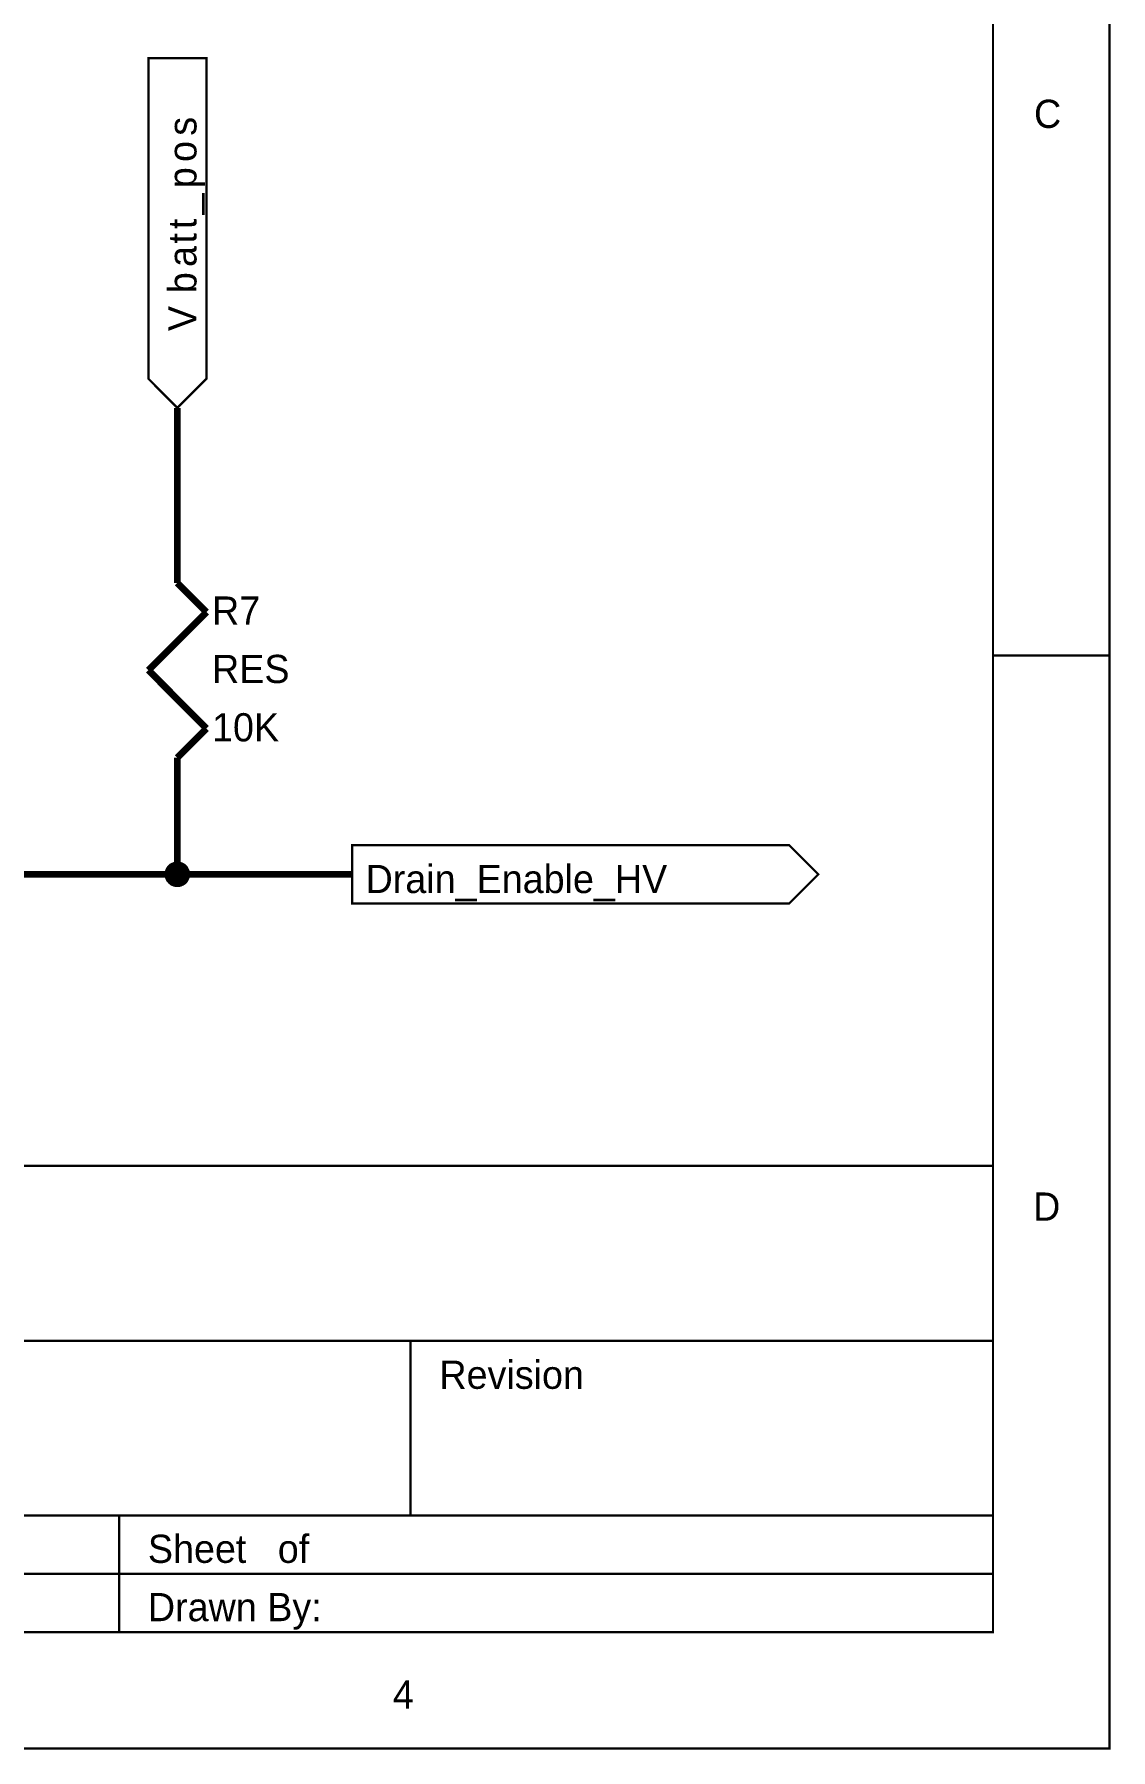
# Model space of a CAD drawing. Header units: millimetres. Extents: x 0 to 9.5, y 0 to 7.5.
# Drawn here: x 7.654 to 9.502, y -0.002 to 2.941 of the extents above; entities that cross this region are included whole.
import ezdxf

# ---------------------------------------------------------------- set-up
doc = ezdxf.new("R2010")
doc.units = ezdxf.units.MM
doc.header["$MEASUREMENT"] = 0
doc.layers.add('Sheet', color=255, linetype='Continuous')

msp = doc.modelspace()

# ---------------------------------------------------------------- linework, layer by layer
at = {"layer": 'Sheet', "const_width": 0.0039}
for points in [[(0.0008, 7.5), (0.0008, 0), (9.4996, 0), (9.4996, 7.5), (0.0008, 7.5), (0.0008, 7.5)], [(0.0008, 7.5), (9.4996, 7.5), (9.4996, 0), (0.0008, 0), (0.0008, 7.5)], [(0.2009, 7.2999), (0.2009, 0.1997), (9.2995, 0.1997), (9.2995, 7.2999), (0.2009, 7.2999), (0.2009, 7.2999)], [(0.2009, 7.2999), (9.2995, 7.2999), (9.2995, 0.1997), (0.2009, 0.1997), (0.2009, 7.2999)], [(7.9496, 2.3499), (7.8996, 2.2999), (7.85, 2.3499), (7.85, 2.8998), (7.9496, 2.8998), (7.9496, 2.3499)], [(7.9496, 2.3499), (7.8996, 2.2999), (7.85, 2.3499), (7.85, 2.8998), (7.9496, 2.8998), (7.9496, 2.3499)], [(8.1997, 1.4497), (8.1997, 1.5498), (8.9497, 1.5498), (8.9997, 1.4997), (8.9497, 1.4497), (8.1997, 1.4497)], [(8.1997, 1.4497), (8.1997, 1.5498), (8.9497, 1.5498), (8.9997, 1.4997), (8.9497, 1.4497), (8.1997, 1.4497)]]:
    msp.add_lwpolyline(points, close=True, dxfattribs=at)
at = {"layer": 'Sheet'}
for points, const_width in [([(7.8996, 2.0997), (7.8996, 2.2999)], 0.0118), ([(7.8996, 1.9997), (7.8996, 2.0997)], 0.0118), ([(7.9496, 1.9496), (7.8996, 1.9997)], 0.0118), ([(7.85, 1.85), (7.9496, 1.9496)], 0.0118), ([(7.9496, 1.7499), (7.85, 1.85)], 0.0118), ([(9.4996, 1.875), (9.2995, 1.875)], 0.0039), ([(7.8996, 1.6999), (7.9496, 1.7499)], 0.0118), ([(7.8996, 1.6999), (7.8996, 1.5998)], 0.0118), ([(7.8996, 1.5998), (7.8996, 1.4997), (8.1997, 1.4997)], 0.0118), ([(7.5998, 1.4997), (7.8996, 1.4997)], 0.0118), ([(7.8796, 1.4997), (7.8796, 1.501), (7.8796, 1.5018), (7.88, 1.5027), (7.88, 1.5039), (7.8804, 1.5048), (7.8804, 1.5056), (7.8808, 1.5068), (7.8812, 1.5077), (7.8816, 1.5085), (7.8821, 1.5093), (7.8825, 1.5102), (7.8829, 1.511), (7.8837, 1.5118), (7.8841, 1.5127), (7.885, 1.5131), (7.8854, 1.5139), (7.8862, 1.5148), (7.8871, 1.5152), (7.8875, 1.516), (7.8883, 1.5164), (7.8892, 1.5168), (7.89, 1.5173), (7.8908, 1.5177), (7.8921, 1.5181), (7.8929, 1.5185), (7.8937, 1.5189), (7.8946, 1.5193), (7.8954, 1.5193), (7.8967, 1.5193), (7.8975, 1.5198), (7.8987, 1.5198), (7.8996, 1.5198)], 0.0039), ([(7.8796, 1.4997), (7.8796, 1.501), (7.8796, 1.5018), (7.88, 1.5027), (7.88, 1.5039), (7.8804, 1.5048), (7.8804, 1.5056), (7.8808, 1.5068), (7.8812, 1.5077), (7.8816, 1.5085), (7.8821, 1.5093), (7.8825, 1.5102), (7.8829, 1.511), (7.8837, 1.5118), (7.8841, 1.5127), (7.885, 1.5131), (7.8854, 1.5139), (7.8862, 1.5148), (7.8871, 1.5152), (7.8875, 1.516), (7.8883, 1.5164), (7.8892, 1.5168), (7.89, 1.5173), (7.8908, 1.5177), (7.8921, 1.5181), (7.8929, 1.5185), (7.8937, 1.5189), (7.8946, 1.5193), (7.8954, 1.5193), (7.8967, 1.5193), (7.8975, 1.5198), (7.8987, 1.5198), (7.8996, 1.5198)], 0.0039), ([(7.8796, 1.4997), (7.8796, 1.501), (7.8796, 1.5018), (7.88, 1.5027), (7.88, 1.5039), (7.8804, 1.5048), (7.8804, 1.5056), (7.8808, 1.5068), (7.8812, 1.5077), (7.8816, 1.5085), (7.8821, 1.5093), (7.8825, 1.5102), (7.8829, 1.511), (7.8837, 1.5118), (7.8841, 1.5127), (7.885, 1.5131), (7.8854, 1.5139), (7.8862, 1.5148), (7.8871, 1.5152), (7.8875, 1.516), (7.8883, 1.5164), (7.8892, 1.5168), (7.89, 1.5173), (7.8908, 1.5177), (7.8921, 1.5181), (7.8929, 1.5185), (7.8937, 1.5189), (7.8946, 1.5193), (7.8954, 1.5193), (7.8967, 1.5193), (7.8975, 1.5198), (7.8987, 1.5198), (7.8996, 1.5198)], 0.0039), ([(7.8796, 1.4997), (7.8796, 1.501), (7.8796, 1.5018), (7.88, 1.5027), (7.88, 1.5039), (7.8804, 1.5048), (7.8804, 1.5056), (7.8808, 1.5068), (7.8812, 1.5077), (7.8816, 1.5085), (7.8821, 1.5093), (7.8825, 1.5102), (7.8829, 1.511), (7.8837, 1.5118), (7.8841, 1.5127), (7.885, 1.5131), (7.8854, 1.5139), (7.8862, 1.5148), (7.8871, 1.5152), (7.8875, 1.516), (7.8883, 1.5164), (7.8892, 1.5168), (7.89, 1.5173), (7.8908, 1.5177), (7.8921, 1.5181), (7.8929, 1.5185), (7.8937, 1.5189), (7.8946, 1.5193), (7.8954, 1.5193), (7.8967, 1.5193), (7.8975, 1.5198), (7.8987, 1.5198), (7.8996, 1.5198)], 0.0039), ([(7.8796, 1.4997), (7.8796, 1.501), (7.8796, 1.5018), (7.88, 1.5027), (7.88, 1.5039), (7.8804, 1.5048), (7.8804, 1.5056), (7.8808, 1.5068), (7.8812, 1.5077), (7.8816, 1.5085), (7.8821, 1.5093), (7.8825, 1.5102), (7.8829, 1.511), (7.8837, 1.5118), (7.8841, 1.5127), (7.885, 1.5131), (7.8854, 1.5139), (7.8862, 1.5148), (7.8871, 1.5152), (7.8875, 1.516), (7.8883, 1.5164), (7.8892, 1.5168), (7.89, 1.5173), (7.8908, 1.5177), (7.8921, 1.5181), (7.8929, 1.5185), (7.8937, 1.5189), (7.8946, 1.5193), (7.8954, 1.5193), (7.8967, 1.5193), (7.8975, 1.5198), (7.8987, 1.5198), (7.8996, 1.5198)], 0.0039), ([(7.8796, 1.4997), (7.8796, 1.501), (7.8796, 1.5018), (7.88, 1.5027), (7.88, 1.5039), (7.8804, 1.5048), (7.8804, 1.5056), (7.8808, 1.5068), (7.8812, 1.5077), (7.8816, 1.5085), (7.8821, 1.5093), (7.8825, 1.5102), (7.8829, 1.511), (7.8837, 1.5118), (7.8841, 1.5127), (7.885, 1.5131), (7.8854, 1.5139), (7.8862, 1.5148), (7.8871, 1.5152), (7.8875, 1.516), (7.8883, 1.5164), (7.8892, 1.5168), (7.89, 1.5173), (7.8908, 1.5177), (7.8921, 1.5181), (7.8929, 1.5185), (7.8937, 1.5189), (7.8946, 1.5193), (7.8954, 1.5193), (7.8967, 1.5193), (7.8975, 1.5198), (7.8987, 1.5198), (7.8996, 1.5198)], 0.0039), ([(7.8796, 1.4997), (7.8796, 1.501), (7.8796, 1.5018), (7.88, 1.5027), (7.88, 1.5039), (7.8804, 1.5048), (7.8804, 1.5056), (7.8808, 1.5068), (7.8812, 1.5077), (7.8816, 1.5085), (7.8821, 1.5093), (7.8825, 1.5102), (7.8829, 1.511), (7.8837, 1.5118), (7.8841, 1.5127), (7.885, 1.5131), (7.8854, 1.5139), (7.8862, 1.5148), (7.8871, 1.5152), (7.8875, 1.516), (7.8883, 1.5164), (7.8892, 1.5168), (7.89, 1.5173), (7.8908, 1.5177), (7.8921, 1.5181), (7.8929, 1.5185), (7.8937, 1.5189), (7.8946, 1.5193), (7.8954, 1.5193), (7.8967, 1.5193), (7.8975, 1.5198), (7.8987, 1.5198), (7.8996, 1.5198)], 0.0039), ([(7.8796, 1.4997), (7.8796, 1.501), (7.8796, 1.5018), (7.88, 1.5027), (7.88, 1.5039), (7.8804, 1.5048), (7.8804, 1.5056), (7.8808, 1.5068), (7.8812, 1.5077), (7.8816, 1.5085), (7.8821, 1.5093), (7.8825, 1.5102), (7.8829, 1.511), (7.8837, 1.5118), (7.8841, 1.5127), (7.885, 1.5131), (7.8854, 1.5139), (7.8862, 1.5148), (7.8871, 1.5152), (7.8875, 1.516), (7.8883, 1.5164), (7.8892, 1.5168), (7.89, 1.5173), (7.8908, 1.5177), (7.8921, 1.5181), (7.8929, 1.5185), (7.8937, 1.5189), (7.8946, 1.5193), (7.8954, 1.5193), (7.8967, 1.5193), (7.8975, 1.5198), (7.8987, 1.5198), (7.8996, 1.5198)], 0.0039), ([(7.8996, 1.4797), (7.8987, 1.4797), (7.8975, 1.4797), (7.8967, 1.4802), (7.8954, 1.4802), (7.8946, 1.4806), (7.8937, 1.4806), (7.8929, 1.481), (7.8921, 1.4814), (7.8908, 1.4818), (7.89, 1.4822), (7.8892, 1.4827), (7.8883, 1.4831), (7.8875, 1.4839), (7.8871, 1.4843), (7.8862, 1.4852), (7.8854, 1.4856), (7.885, 1.4864), (7.8841, 1.4872), (7.8837, 1.4877), (7.8829, 1.4885), (7.8825, 1.4893), (7.8821, 1.4902), (7.8816, 1.491), (7.8812, 1.4922), (7.8808, 1.4931), (7.8804, 1.4939), (7.8804, 1.4947), (7.88, 1.4956), (7.88, 1.4968), (7.8796, 1.4977), (7.8796, 1.4989), (7.8796, 1.4997)], 0.0039), ([(7.8796, 1.4997), (7.8796, 1.4997)], 0.0039), ([(7.8996, 1.4797), (7.8987, 1.4797), (7.8975, 1.4797), (7.8967, 1.4802), (7.8954, 1.4802), (7.8946, 1.4806), (7.8937, 1.4806), (7.8929, 1.481), (7.8921, 1.4814), (7.8908, 1.4818), (7.89, 1.4822), (7.8892, 1.4827), (7.8883, 1.4831), (7.8875, 1.4839), (7.8871, 1.4843), (7.8862, 1.4852), (7.8854, 1.4856), (7.885, 1.4864), (7.8841, 1.4872), (7.8837, 1.4877), (7.8829, 1.4885), (7.8825, 1.4893), (7.8821, 1.4902), (7.8816, 1.491), (7.8812, 1.4922), (7.8808, 1.4931), (7.8804, 1.4939), (7.8804, 1.4947), (7.88, 1.4956), (7.88, 1.4968), (7.8796, 1.4977), (7.8796, 1.4989), (7.8796, 1.4997)], 0.0039), ([(7.8796, 1.4997), (7.8796, 1.4997)], 0.0039), ([(7.8996, 1.4797), (7.8987, 1.4797), (7.8975, 1.4797), (7.8967, 1.4802), (7.8954, 1.4802), (7.8946, 1.4806), (7.8937, 1.4806), (7.8929, 1.481), (7.8921, 1.4814), (7.8908, 1.4818), (7.89, 1.4822), (7.8892, 1.4827), (7.8883, 1.4831), (7.8875, 1.4839), (7.8871, 1.4843), (7.8862, 1.4852), (7.8854, 1.4856), (7.885, 1.4864), (7.8841, 1.4872), (7.8837, 1.4877), (7.8829, 1.4885), (7.8825, 1.4893), (7.8821, 1.4902), (7.8816, 1.491), (7.8812, 1.4922), (7.8808, 1.4931), (7.8804, 1.4939), (7.8804, 1.4947), (7.88, 1.4956), (7.88, 1.4968), (7.8796, 1.4977), (7.8796, 1.4989), (7.8796, 1.4997)], 0.0039), ([(7.8796, 1.4997), (7.8796, 1.4997)], 0.0039), ([(7.8996, 1.4797), (7.8987, 1.4797), (7.8975, 1.4797), (7.8967, 1.4802), (7.8954, 1.4802), (7.8946, 1.4806), (7.8937, 1.4806), (7.8929, 1.481), (7.8921, 1.4814), (7.8908, 1.4818), (7.89, 1.4822), (7.8892, 1.4827), (7.8883, 1.4831), (7.8875, 1.4839), (7.8871, 1.4843), (7.8862, 1.4852), (7.8854, 1.4856), (7.885, 1.4864), (7.8841, 1.4872), (7.8837, 1.4877), (7.8829, 1.4885), (7.8825, 1.4893), (7.8821, 1.4902), (7.8816, 1.491), (7.8812, 1.4922), (7.8808, 1.4931), (7.8804, 1.4939), (7.8804, 1.4947), (7.88, 1.4956), (7.88, 1.4968), (7.8796, 1.4977), (7.8796, 1.4989), (7.8796, 1.4997)], 0.0039), ([(7.8796, 1.4997), (7.8796, 1.4997)], 0.0039), ([(7.8996, 1.4797), (7.8987, 1.4797), (7.8975, 1.4797), (7.8967, 1.4802), (7.8954, 1.4802), (7.8946, 1.4806), (7.8937, 1.4806), (7.8929, 1.481), (7.8921, 1.4814), (7.8908, 1.4818), (7.89, 1.4822), (7.8892, 1.4827), (7.8883, 1.4831), (7.8875, 1.4839), (7.8871, 1.4843), (7.8862, 1.4852), (7.8854, 1.4856), (7.885, 1.4864), (7.8841, 1.4872), (7.8837, 1.4877), (7.8829, 1.4885), (7.8825, 1.4893), (7.8821, 1.4902), (7.8816, 1.491), (7.8812, 1.4922), (7.8808, 1.4931), (7.8804, 1.4939), (7.8804, 1.4947), (7.88, 1.4956), (7.88, 1.4968), (7.8796, 1.4977), (7.8796, 1.4989), (7.8796, 1.4997)], 0.0039), ([(7.8796, 1.4997), (7.8796, 1.4997)], 0.0039), ([(7.8996, 1.4797), (7.8987, 1.4797), (7.8975, 1.4797), (7.8967, 1.4802), (7.8954, 1.4802), (7.8946, 1.4806), (7.8937, 1.4806), (7.8929, 1.481), (7.8921, 1.4814), (7.8908, 1.4818), (7.89, 1.4822), (7.8892, 1.4827), (7.8883, 1.4831), (7.8875, 1.4839), (7.8871, 1.4843), (7.8862, 1.4852), (7.8854, 1.4856), (7.885, 1.4864), (7.8841, 1.4872), (7.8837, 1.4877), (7.8829, 1.4885), (7.8825, 1.4893), (7.8821, 1.4902), (7.8816, 1.491), (7.8812, 1.4922), (7.8808, 1.4931), (7.8804, 1.4939), (7.8804, 1.4947), (7.88, 1.4956), (7.88, 1.4968), (7.8796, 1.4977), (7.8796, 1.4989), (7.8796, 1.4997)], 0.0039), ([(7.8796, 1.4997), (7.8796, 1.4997)], 0.0039), ([(7.8996, 1.4797), (7.8987, 1.4797), (7.8975, 1.4797), (7.8967, 1.4802), (7.8954, 1.4802), (7.8946, 1.4806), (7.8937, 1.4806), (7.8929, 1.481), (7.8921, 1.4814), (7.8908, 1.4818), (7.89, 1.4822), (7.8892, 1.4827), (7.8883, 1.4831), (7.8875, 1.4839), (7.8871, 1.4843), (7.8862, 1.4852), (7.8854, 1.4856), (7.885, 1.4864), (7.8841, 1.4872), (7.8837, 1.4877), (7.8829, 1.4885), (7.8825, 1.4893), (7.8821, 1.4902), (7.8816, 1.491), (7.8812, 1.4922), (7.8808, 1.4931), (7.8804, 1.4939), (7.8804, 1.4947), (7.88, 1.4956), (7.88, 1.4968), (7.8796, 1.4977), (7.8796, 1.4989), (7.8796, 1.4997)], 0.0039), ([(7.8796, 1.4997), (7.8796, 1.4997)], 0.0039), ([(7.8996, 1.4797), (7.8987, 1.4797), (7.8975, 1.4797), (7.8967, 1.4802), (7.8954, 1.4802), (7.8946, 1.4806), (7.8937, 1.4806), (7.8929, 1.481), (7.8921, 1.4814), (7.8908, 1.4818), (7.89, 1.4822), (7.8892, 1.4827), (7.8883, 1.4831), (7.8875, 1.4839), (7.8871, 1.4843), (7.8862, 1.4852), (7.8854, 1.4856), (7.885, 1.4864), (7.8841, 1.4872), (7.8837, 1.4877), (7.8829, 1.4885), (7.8825, 1.4893), (7.8821, 1.4902), (7.8816, 1.491), (7.8812, 1.4922), (7.8808, 1.4931), (7.8804, 1.4939), (7.8804, 1.4947), (7.88, 1.4956), (7.88, 1.4968), (7.8796, 1.4977), (7.8796, 1.4989), (7.8796, 1.4997)], 0.0039), ([(7.8796, 1.4997), (7.8796, 1.4997)], 0.0039), ([(7.8996, 1.5198), (7.8996, 1.5198)], 0.0039), ([(7.8996, 1.5198), (7.9008, 1.5198), (7.9017, 1.5198), (7.9025, 1.5193), (7.9037, 1.5193), (7.9046, 1.5193), (7.9054, 1.5189), (7.9067, 1.5185), (7.9075, 1.5181), (7.9083, 1.5177), (7.9092, 1.5173), (7.91, 1.5168), (7.9108, 1.5164), (7.9117, 1.516), (7.9125, 1.5152), (7.9129, 1.5148), (7.9137, 1.5139), (7.9146, 1.5131), (7.915, 1.5127), (7.9158, 1.5118), (7.9162, 1.511), (7.9167, 1.5102), (7.9171, 1.5093), (7.9175, 1.5085), (7.9179, 1.5077), (7.9183, 1.5068), (7.9188, 1.5056), (7.9192, 1.5048), (7.9192, 1.5039), (7.9192, 1.5027), (7.9196, 1.5018), (7.9196, 1.501), (7.9196, 1.4997)], 0.0039), ([(7.8996, 1.5198), (7.8996, 1.5198)], 0.0039), ([(7.8996, 1.5198), (7.9008, 1.5198), (7.9017, 1.5198), (7.9025, 1.5193), (7.9037, 1.5193), (7.9046, 1.5193), (7.9054, 1.5189), (7.9067, 1.5185), (7.9075, 1.5181), (7.9083, 1.5177), (7.9092, 1.5173), (7.91, 1.5168), (7.9108, 1.5164), (7.9117, 1.516), (7.9125, 1.5152), (7.9129, 1.5148), (7.9137, 1.5139), (7.9146, 1.5131), (7.915, 1.5127), (7.9158, 1.5118), (7.9162, 1.511), (7.9167, 1.5102), (7.9171, 1.5093), (7.9175, 1.5085), (7.9179, 1.5077), (7.9183, 1.5068), (7.9188, 1.5056), (7.9192, 1.5048), (7.9192, 1.5039), (7.9192, 1.5027), (7.9196, 1.5018), (7.9196, 1.501), (7.9196, 1.4997)], 0.0039), ([(7.8996, 1.5198), (7.8996, 1.5198)], 0.0039), ([(7.8996, 1.5198), (7.9008, 1.5198), (7.9017, 1.5198), (7.9025, 1.5193), (7.9037, 1.5193), (7.9046, 1.5193), (7.9054, 1.5189), (7.9067, 1.5185), (7.9075, 1.5181), (7.9083, 1.5177), (7.9092, 1.5173), (7.91, 1.5168), (7.9108, 1.5164), (7.9117, 1.516), (7.9125, 1.5152), (7.9129, 1.5148), (7.9137, 1.5139), (7.9146, 1.5131), (7.915, 1.5127), (7.9158, 1.5118), (7.9162, 1.511), (7.9167, 1.5102), (7.9171, 1.5093), (7.9175, 1.5085), (7.9179, 1.5077), (7.9183, 1.5068), (7.9188, 1.5056), (7.9192, 1.5048), (7.9192, 1.5039), (7.9192, 1.5027), (7.9196, 1.5018), (7.9196, 1.501), (7.9196, 1.4997)], 0.0039), ([(7.8996, 1.5198), (7.8996, 1.5198)], 0.0039), ([(7.8996, 1.5198), (7.9008, 1.5198), (7.9017, 1.5198), (7.9025, 1.5193), (7.9037, 1.5193), (7.9046, 1.5193), (7.9054, 1.5189), (7.9067, 1.5185), (7.9075, 1.5181), (7.9083, 1.5177), (7.9092, 1.5173), (7.91, 1.5168), (7.9108, 1.5164), (7.9117, 1.516), (7.9125, 1.5152), (7.9129, 1.5148), (7.9137, 1.5139), (7.9146, 1.5131), (7.915, 1.5127), (7.9158, 1.5118), (7.9162, 1.511), (7.9167, 1.5102), (7.9171, 1.5093), (7.9175, 1.5085), (7.9179, 1.5077), (7.9183, 1.5068), (7.9188, 1.5056), (7.9192, 1.5048), (7.9192, 1.5039), (7.9192, 1.5027), (7.9196, 1.5018), (7.9196, 1.501), (7.9196, 1.4997)], 0.0039), ([(7.8996, 1.5198), (7.8996, 1.5198)], 0.0039), ([(7.8996, 1.5198), (7.9008, 1.5198), (7.9017, 1.5198), (7.9025, 1.5193), (7.9037, 1.5193), (7.9046, 1.5193), (7.9054, 1.5189), (7.9067, 1.5185), (7.9075, 1.5181), (7.9083, 1.5177), (7.9092, 1.5173), (7.91, 1.5168), (7.9108, 1.5164), (7.9117, 1.516), (7.9125, 1.5152), (7.9129, 1.5148), (7.9137, 1.5139), (7.9146, 1.5131), (7.915, 1.5127), (7.9158, 1.5118), (7.9162, 1.511), (7.9167, 1.5102), (7.9171, 1.5093), (7.9175, 1.5085), (7.9179, 1.5077), (7.9183, 1.5068), (7.9188, 1.5056), (7.9192, 1.5048), (7.9192, 1.5039), (7.9192, 1.5027), (7.9196, 1.5018), (7.9196, 1.501), (7.9196, 1.4997)], 0.0039), ([(7.8996, 1.5198), (7.8996, 1.5198)], 0.0039), ([(7.8996, 1.5198), (7.9008, 1.5198), (7.9017, 1.5198), (7.9025, 1.5193), (7.9037, 1.5193), (7.9046, 1.5193), (7.9054, 1.5189), (7.9067, 1.5185), (7.9075, 1.5181), (7.9083, 1.5177), (7.9092, 1.5173), (7.91, 1.5168), (7.9108, 1.5164), (7.9117, 1.516), (7.9125, 1.5152), (7.9129, 1.5148), (7.9137, 1.5139), (7.9146, 1.5131), (7.915, 1.5127), (7.9158, 1.5118), (7.9162, 1.511), (7.9167, 1.5102), (7.9171, 1.5093), (7.9175, 1.5085), (7.9179, 1.5077), (7.9183, 1.5068), (7.9188, 1.5056), (7.9192, 1.5048), (7.9192, 1.5039), (7.9192, 1.5027), (7.9196, 1.5018), (7.9196, 1.501), (7.9196, 1.4997)], 0.0039), ([(7.8996, 1.5198), (7.8996, 1.5198)], 0.0039), ([(7.8996, 1.5198), (7.9008, 1.5198), (7.9017, 1.5198), (7.9025, 1.5193), (7.9037, 1.5193), (7.9046, 1.5193), (7.9054, 1.5189), (7.9067, 1.5185), (7.9075, 1.5181), (7.9083, 1.5177), (7.9092, 1.5173), (7.91, 1.5168), (7.9108, 1.5164), (7.9117, 1.516), (7.9125, 1.5152), (7.9129, 1.5148), (7.9137, 1.5139), (7.9146, 1.5131), (7.915, 1.5127), (7.9158, 1.5118), (7.9162, 1.511), (7.9167, 1.5102), (7.9171, 1.5093), (7.9175, 1.5085), (7.9179, 1.5077), (7.9183, 1.5068), (7.9188, 1.5056), (7.9192, 1.5048), (7.9192, 1.5039), (7.9192, 1.5027), (7.9196, 1.5018), (7.9196, 1.501), (7.9196, 1.4997)], 0.0039), ([(7.8996, 1.5198), (7.8996, 1.5198)], 0.0039), ([(7.8996, 1.5198), (7.9008, 1.5198), (7.9017, 1.5198), (7.9025, 1.5193), (7.9037, 1.5193), (7.9046, 1.5193), (7.9054, 1.5189), (7.9067, 1.5185), (7.9075, 1.5181), (7.9083, 1.5177), (7.9092, 1.5173), (7.91, 1.5168), (7.9108, 1.5164), (7.9117, 1.516), (7.9125, 1.5152), (7.9129, 1.5148), (7.9137, 1.5139), (7.9146, 1.5131), (7.915, 1.5127), (7.9158, 1.5118), (7.9162, 1.511), (7.9167, 1.5102), (7.9171, 1.5093), (7.9175, 1.5085), (7.9179, 1.5077), (7.9183, 1.5068), (7.9188, 1.5056), (7.9192, 1.5048), (7.9192, 1.5039), (7.9192, 1.5027), (7.9196, 1.5018), (7.9196, 1.501), (7.9196, 1.4997)], 0.0039), ([(7.9196, 1.4997), (7.9196, 1.4989), (7.9196, 1.4977), (7.9192, 1.4968), (7.9192, 1.4956), (7.9192, 1.4947), (7.9188, 1.4939), (7.9183, 1.4931), (7.9179, 1.4922), (7.9175, 1.491), (7.9171, 1.4902), (7.9167, 1.4893), (7.9162, 1.4885), (7.9158, 1.4877), (7.915, 1.4872), (7.9146, 1.4864), (7.9137, 1.4856), (7.9129, 1.4852), (7.9125, 1.4843), (7.9117, 1.4839), (7.9108, 1.4831), (7.91, 1.4827), (7.9092, 1.4822), (7.9083, 1.4818), (7.9075, 1.4814), (7.9067, 1.481), (7.9054, 1.4806), (7.9046, 1.4806), (7.9037, 1.4802), (7.9025, 1.4802), (7.9017, 1.4797), (7.9008, 1.4797), (7.8996, 1.4797)], 0.0039), ([(7.9196, 1.4997), (7.9196, 1.4989), (7.9196, 1.4977), (7.9192, 1.4968), (7.9192, 1.4956), (7.9192, 1.4947), (7.9188, 1.4939), (7.9183, 1.4931), (7.9179, 1.4922), (7.9175, 1.491), (7.9171, 1.4902), (7.9167, 1.4893), (7.9162, 1.4885), (7.9158, 1.4877), (7.915, 1.4872), (7.9146, 1.4864), (7.9137, 1.4856), (7.9129, 1.4852), (7.9125, 1.4843), (7.9117, 1.4839), (7.9108, 1.4831), (7.91, 1.4827), (7.9092, 1.4822), (7.9083, 1.4818), (7.9075, 1.4814), (7.9067, 1.481), (7.9054, 1.4806), (7.9046, 1.4806), (7.9037, 1.4802), (7.9025, 1.4802), (7.9017, 1.4797), (7.9008, 1.4797), (7.8996, 1.4797)], 0.0039), ([(7.9196, 1.4997), (7.9196, 1.4989), (7.9196, 1.4977), (7.9192, 1.4968), (7.9192, 1.4956), (7.9192, 1.4947), (7.9188, 1.4939), (7.9183, 1.4931), (7.9179, 1.4922), (7.9175, 1.491), (7.9171, 1.4902), (7.9167, 1.4893), (7.9162, 1.4885), (7.9158, 1.4877), (7.915, 1.4872), (7.9146, 1.4864), (7.9137, 1.4856), (7.9129, 1.4852), (7.9125, 1.4843), (7.9117, 1.4839), (7.9108, 1.4831), (7.91, 1.4827), (7.9092, 1.4822), (7.9083, 1.4818), (7.9075, 1.4814), (7.9067, 1.481), (7.9054, 1.4806), (7.9046, 1.4806), (7.9037, 1.4802), (7.9025, 1.4802), (7.9017, 1.4797), (7.9008, 1.4797), (7.8996, 1.4797)], 0.0039), ([(7.9196, 1.4997), (7.9196, 1.4989), (7.9196, 1.4977), (7.9192, 1.4968), (7.9192, 1.4956), (7.9192, 1.4947), (7.9188, 1.4939), (7.9183, 1.4931), (7.9179, 1.4922), (7.9175, 1.491), (7.9171, 1.4902), (7.9167, 1.4893), (7.9162, 1.4885), (7.9158, 1.4877), (7.915, 1.4872), (7.9146, 1.4864), (7.9137, 1.4856), (7.9129, 1.4852), (7.9125, 1.4843), (7.9117, 1.4839), (7.9108, 1.4831), (7.91, 1.4827), (7.9092, 1.4822), (7.9083, 1.4818), (7.9075, 1.4814), (7.9067, 1.481), (7.9054, 1.4806), (7.9046, 1.4806), (7.9037, 1.4802), (7.9025, 1.4802), (7.9017, 1.4797), (7.9008, 1.4797), (7.8996, 1.4797)], 0.0039), ([(7.9196, 1.4997), (7.9196, 1.4989), (7.9196, 1.4977), (7.9192, 1.4968), (7.9192, 1.4956), (7.9192, 1.4947), (7.9188, 1.4939), (7.9183, 1.4931), (7.9179, 1.4922), (7.9175, 1.491), (7.9171, 1.4902), (7.9167, 1.4893), (7.9162, 1.4885), (7.9158, 1.4877), (7.915, 1.4872), (7.9146, 1.4864), (7.9137, 1.4856), (7.9129, 1.4852), (7.9125, 1.4843), (7.9117, 1.4839), (7.9108, 1.4831), (7.91, 1.4827), (7.9092, 1.4822), (7.9083, 1.4818), (7.9075, 1.4814), (7.9067, 1.481), (7.9054, 1.4806), (7.9046, 1.4806), (7.9037, 1.4802), (7.9025, 1.4802), (7.9017, 1.4797), (7.9008, 1.4797), (7.8996, 1.4797)], 0.0039), ([(7.9196, 1.4997), (7.9196, 1.4989), (7.9196, 1.4977), (7.9192, 1.4968), (7.9192, 1.4956), (7.9192, 1.4947), (7.9188, 1.4939), (7.9183, 1.4931), (7.9179, 1.4922), (7.9175, 1.491), (7.9171, 1.4902), (7.9167, 1.4893), (7.9162, 1.4885), (7.9158, 1.4877), (7.915, 1.4872), (7.9146, 1.4864), (7.9137, 1.4856), (7.9129, 1.4852), (7.9125, 1.4843), (7.9117, 1.4839), (7.9108, 1.4831), (7.91, 1.4827), (7.9092, 1.4822), (7.9083, 1.4818), (7.9075, 1.4814), (7.9067, 1.481), (7.9054, 1.4806), (7.9046, 1.4806), (7.9037, 1.4802), (7.9025, 1.4802), (7.9017, 1.4797), (7.9008, 1.4797), (7.8996, 1.4797)], 0.0039), ([(7.9196, 1.4997), (7.9196, 1.4989), (7.9196, 1.4977), (7.9192, 1.4968), (7.9192, 1.4956), (7.9192, 1.4947), (7.9188, 1.4939), (7.9183, 1.4931), (7.9179, 1.4922), (7.9175, 1.491), (7.9171, 1.4902), (7.9167, 1.4893), (7.9162, 1.4885), (7.9158, 1.4877), (7.915, 1.4872), (7.9146, 1.4864), (7.9137, 1.4856), (7.9129, 1.4852), (7.9125, 1.4843), (7.9117, 1.4839), (7.9108, 1.4831), (7.91, 1.4827), (7.9092, 1.4822), (7.9083, 1.4818), (7.9075, 1.4814), (7.9067, 1.481), (7.9054, 1.4806), (7.9046, 1.4806), (7.9037, 1.4802), (7.9025, 1.4802), (7.9017, 1.4797), (7.9008, 1.4797), (7.8996, 1.4797)], 0.0039), ([(7.9196, 1.4997), (7.9196, 1.4989), (7.9196, 1.4977), (7.9192, 1.4968), (7.9192, 1.4956), (7.9192, 1.4947), (7.9188, 1.4939), (7.9183, 1.4931), (7.9179, 1.4922), (7.9175, 1.491), (7.9171, 1.4902), (7.9167, 1.4893), (7.9162, 1.4885), (7.9158, 1.4877), (7.915, 1.4872), (7.9146, 1.4864), (7.9137, 1.4856), (7.9129, 1.4852), (7.9125, 1.4843), (7.9117, 1.4839), (7.9108, 1.4831), (7.91, 1.4827), (7.9092, 1.4822), (7.9083, 1.4818), (7.9075, 1.4814), (7.9067, 1.481), (7.9054, 1.4806), (7.9046, 1.4806), (7.9037, 1.4802), (7.9025, 1.4802), (7.9017, 1.4797), (7.9008, 1.4797), (7.8996, 1.4797)], 0.0039), ([(7.9196, 1.4997), (7.9196, 1.4997), (7.9196, 1.4997), (7.9196, 1.4997), (7.9196, 1.4997), (7.9196, 1.4997), (7.9196, 1.4997), (7.9196, 1.4997), (7.9196, 1.4997), (7.9196, 1.4997), (7.9196, 1.4997), (7.9196, 1.4997), (7.9196, 1.4997), (7.9196, 1.4997), (7.9196, 1.4997), (7.9196, 1.4997), (7.9196, 1.4997), (7.9196, 1.4997), (7.9196, 1.4997), (7.9196, 1.4997), (7.9196, 1.4997), (7.9196, 1.4997), (7.9196, 1.4997), (7.9196, 1.4997), (7.9196, 1.4997), (7.9196, 1.4997), (7.9196, 1.4997), (7.9196, 1.4997), (7.9196, 1.4997), (7.9196, 1.4997), (7.9196, 1.4997), (7.9196, 1.4997), (7.9196, 1.4997)], 0.0039), ([(7.9196, 1.4997), (7.9196, 1.4997)], 0.0039), ([(7.9196, 1.4997), (7.9196, 1.4997), (7.9196, 1.4997), (7.9196, 1.4997), (7.9196, 1.4997), (7.9196, 1.4997), (7.9196, 1.4997), (7.9196, 1.4997), (7.9196, 1.4997), (7.9196, 1.4997), (7.9196, 1.4997), (7.9196, 1.4997), (7.9196, 1.4997), (7.9196, 1.4997), (7.9196, 1.4997), (7.9196, 1.4997), (7.9196, 1.4997), (7.9196, 1.4997), (7.9196, 1.4997), (7.9196, 1.4997), (7.9196, 1.4997), (7.9196, 1.4997), (7.9196, 1.4997), (7.9196, 1.4997), (7.9196, 1.4997), (7.9196, 1.4997), (7.9196, 1.4997), (7.9196, 1.4997), (7.9196, 1.4997), (7.9196, 1.4997), (7.9196, 1.4997), (7.9196, 1.4997), (7.9196, 1.4997)], 0.0039), ([(7.9196, 1.4997), (7.9196, 1.4997)], 0.0039), ([(7.9196, 1.4997), (7.9196, 1.4997), (7.9196, 1.4997), (7.9196, 1.4997), (7.9196, 1.4997), (7.9196, 1.4997), (7.9196, 1.4997), (7.9196, 1.4997), (7.9196, 1.4997), (7.9196, 1.4997), (7.9196, 1.4997), (7.9196, 1.4997), (7.9196, 1.4997), (7.9196, 1.4997), (7.9196, 1.4997), (7.9196, 1.4997), (7.9196, 1.4997), (7.9196, 1.4997), (7.9196, 1.4997), (7.9196, 1.4997), (7.9196, 1.4997), (7.9196, 1.4997), (7.9196, 1.4997), (7.9196, 1.4997), (7.9196, 1.4997), (7.9196, 1.4997), (7.9196, 1.4997), (7.9196, 1.4997), (7.9196, 1.4997), (7.9196, 1.4997), (7.9196, 1.4997), (7.9196, 1.4997), (7.9196, 1.4997)], 0.0039), ([(7.9196, 1.4997), (7.9196, 1.4997)], 0.0039), ([(7.9196, 1.4997), (7.9196, 1.4997), (7.9196, 1.4997), (7.9196, 1.4997), (7.9196, 1.4997), (7.9196, 1.4997), (7.9196, 1.4997), (7.9196, 1.4997), (7.9196, 1.4997), (7.9196, 1.4997), (7.9196, 1.4997), (7.9196, 1.4997), (7.9196, 1.4997), (7.9196, 1.4997), (7.9196, 1.4997), (7.9196, 1.4997), (7.9196, 1.4997), (7.9196, 1.4997), (7.9196, 1.4997), (7.9196, 1.4997), (7.9196, 1.4997), (7.9196, 1.4997), (7.9196, 1.4997), (7.9196, 1.4997), (7.9196, 1.4997), (7.9196, 1.4997), (7.9196, 1.4997), (7.9196, 1.4997), (7.9196, 1.4997), (7.9196, 1.4997), (7.9196, 1.4997), (7.9196, 1.4997), (7.9196, 1.4997)], 0.0039), ([(7.9196, 1.4997), (7.9196, 1.4997)], 0.0039), ([(7.9196, 1.4997), (7.9196, 1.4997), (7.9196, 1.4997), (7.9196, 1.4997), (7.9196, 1.4997), (7.9196, 1.4997), (7.9196, 1.4997), (7.9196, 1.4997), (7.9196, 1.4997), (7.9196, 1.4997), (7.9196, 1.4997), (7.9196, 1.4997), (7.9196, 1.4997), (7.9196, 1.4997), (7.9196, 1.4997), (7.9196, 1.4997), (7.9196, 1.4997), (7.9196, 1.4997), (7.9196, 1.4997), (7.9196, 1.4997), (7.9196, 1.4997), (7.9196, 1.4997), (7.9196, 1.4997), (7.9196, 1.4997), (7.9196, 1.4997), (7.9196, 1.4997), (7.9196, 1.4997), (7.9196, 1.4997), (7.9196, 1.4997), (7.9196, 1.4997), (7.9196, 1.4997), (7.9196, 1.4997), (7.9196, 1.4997)], 0.0039), ([(7.9196, 1.4997), (7.9196, 1.4997)], 0.0039), ([(7.9196, 1.4997), (7.9196, 1.4997), (7.9196, 1.4997), (7.9196, 1.4997), (7.9196, 1.4997), (7.9196, 1.4997), (7.9196, 1.4997), (7.9196, 1.4997), (7.9196, 1.4997), (7.9196, 1.4997), (7.9196, 1.4997), (7.9196, 1.4997), (7.9196, 1.4997), (7.9196, 1.4997), (7.9196, 1.4997), (7.9196, 1.4997), (7.9196, 1.4997), (7.9196, 1.4997), (7.9196, 1.4997), (7.9196, 1.4997), (7.9196, 1.4997), (7.9196, 1.4997), (7.9196, 1.4997), (7.9196, 1.4997), (7.9196, 1.4997), (7.9196, 1.4997), (7.9196, 1.4997), (7.9196, 1.4997), (7.9196, 1.4997), (7.9196, 1.4997), (7.9196, 1.4997), (7.9196, 1.4997), (7.9196, 1.4997)], 0.0039), ([(7.9196, 1.4997), (7.9196, 1.4997)], 0.0039), ([(7.9196, 1.4997), (7.9196, 1.4997), (7.9196, 1.4997), (7.9196, 1.4997), (7.9196, 1.4997), (7.9196, 1.4997), (7.9196, 1.4997), (7.9196, 1.4997), (7.9196, 1.4997), (7.9196, 1.4997), (7.9196, 1.4997), (7.9196, 1.4997), (7.9196, 1.4997), (7.9196, 1.4997), (7.9196, 1.4997), (7.9196, 1.4997), (7.9196, 1.4997), (7.9196, 1.4997), (7.9196, 1.4997), (7.9196, 1.4997), (7.9196, 1.4997), (7.9196, 1.4997), (7.9196, 1.4997), (7.9196, 1.4997), (7.9196, 1.4997), (7.9196, 1.4997), (7.9196, 1.4997), (7.9196, 1.4997), (7.9196, 1.4997), (7.9196, 1.4997), (7.9196, 1.4997), (7.9196, 1.4997), (7.9196, 1.4997)], 0.0039), ([(7.9196, 1.4997), (7.9196, 1.4997)], 0.0039), ([(7.9196, 1.4997), (7.9196, 1.4997), (7.9196, 1.4997), (7.9196, 1.4997), (7.9196, 1.4997), (7.9196, 1.4997), (7.9196, 1.4997), (7.9196, 1.4997), (7.9196, 1.4997), (7.9196, 1.4997), (7.9196, 1.4997), (7.9196, 1.4997), (7.9196, 1.4997), (7.9196, 1.4997), (7.9196, 1.4997), (7.9196, 1.4997), (7.9196, 1.4997), (7.9196, 1.4997), (7.9196, 1.4997), (7.9196, 1.4997), (7.9196, 1.4997), (7.9196, 1.4997), (7.9196, 1.4997), (7.9196, 1.4997), (7.9196, 1.4997), (7.9196, 1.4997), (7.9196, 1.4997), (7.9196, 1.4997), (7.9196, 1.4997), (7.9196, 1.4997), (7.9196, 1.4997), (7.9196, 1.4997), (7.9196, 1.4997)], 0.0039), ([(7.9196, 1.4997), (7.9196, 1.4997)], 0.0039), ([(5.8001, 0.9998), (9.2995, 0.9998)], 0.0039), ([(5.8001, 0.6996), (9.2995, 0.6996)], 0.0039), ([(8.2998, 0.6996), (8.2998, 0.3998)], 0.0039), ([(5.8001, 0.3998), (9.2995, 0.3998)], 0.0039), ([(7.7999, 0.3998), (7.7999, 0.1997)], 0.0039), ([(5.8001, 0.2998), (9.2995, 0.2998)], 0.0039), ([(9.4996, 0), (9.4996, 0.1997)], 0.0039)]:
    msp.add_lwpolyline(points, dxfattribs=dict(at, const_width=const_width))
at = {"layer": 'Sheet', "const_width": 0.02}
msp.add_lwpolyline([(7.89, 1.5, 1), (7.91, 1.5, 1)], format="xyb", close=True, dxfattribs=at)

# ---------------------------------------------------------------- texts
at = {"layer": 'Sheet'}
for s, height, p in [('C', 0.0484, (9.3699, 2.7802)), ('R7', 0.04837, (7.9592, 1.928)), ('RES', 0.04837, (7.9592, 1.8279)), ('10K', 0.04837, (7.9592, 1.7278)), ('Drain_Enable_HV', 0.048366, (8.2227, 1.4676)), ('D', 0.0484, (9.3683, 0.9056)), ('Revision', 0.04837, (8.3494, 0.6171)), ('Sheet   of', 0.04837, (7.8491, 0.3185)), ('Drawn By:', 0.04837, (7.8491, 0.2185)), ('4', 0.0484, (8.2694, 0.0684))]:
    msp.add_text(s, height=height, dxfattribs=at).set_placement(p)
for s, p in [('s', (7.9325, 2.7668)), ('o', (7.9325, 2.7218)), ('p', (7.9325, 2.6768)), ('_', (7.9325, 2.6318)), ('t', (7.9325, 2.6067)), ('t', (7.9325, 2.5817)), ('a', (7.9325, 2.5417)), ('b', (7.9325, 2.4967)), ('V', (7.9325, 2.4316))]:
    msp.add_text(s, height=0.0484, rotation=90, dxfattribs=at).set_placement(p)

doc.saveas('drawing.dxf')
